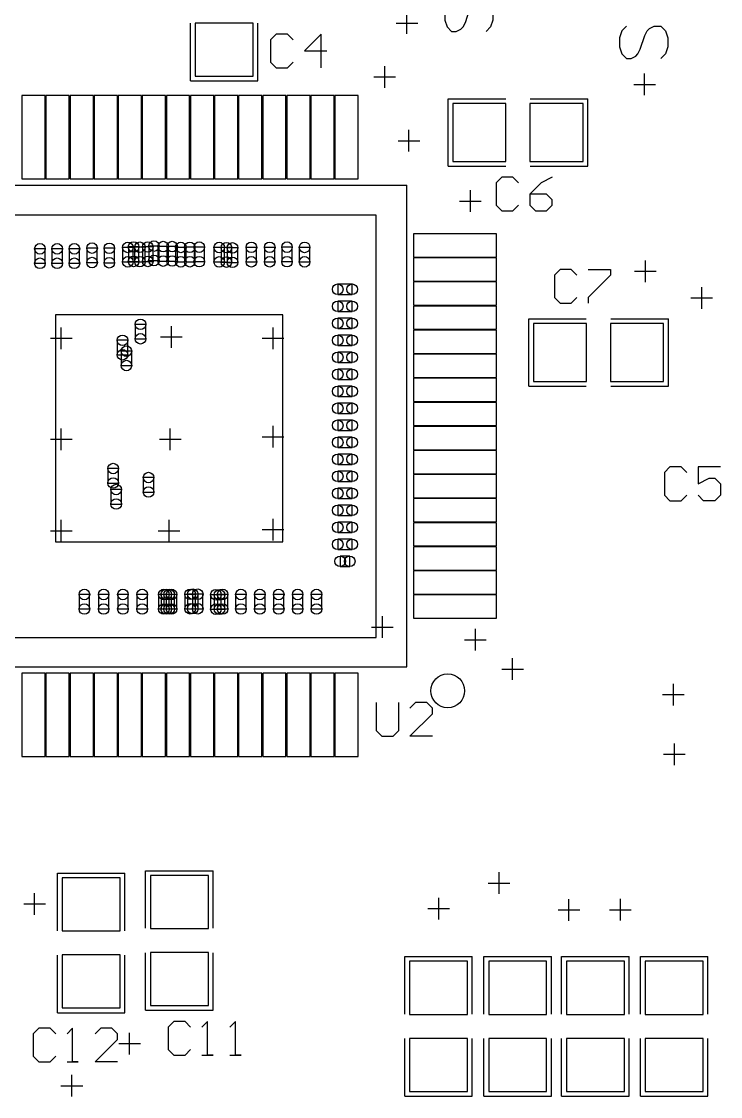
# Model space of a CAD drawing. Extents: x -69.4 to 29.6, y -21.9 to 37.7.
# Drawn here: x -31.78 to -17.26, y 2.7 to 25.03 of the extents above; entities that cross this region are included whole.
import ezdxf

# ---------------------------------------------------------------- set-up
doc = ezdxf.new("R2010")
doc.units = 0
doc.layers.get('0').update_dxf_attribs({"linetype": 'CONTINUOUS'})
for name, color, linetype in [('gg1', 1, 'CONTINUOUS'), ('gto', 5, 'CONTINUOUS'), ('gts', 1, 'CONTINUOUS')]:
    doc.layers.add(name, color=color, linetype=linetype)

# ---------------------------------------------------------------- blocks, each defined once
blk = doc.blocks.new('D47')
blk.add_lwpolyline([(-4.383991, -4.386491), (4.383991, -4.386491), (4.383991, 4.386491), (-4.383991, 4.386491)], close=True)
blk = doc.blocks.new('D51')
blk.add_lwpolyline([(-0.551499, -0.601499), (0.551499, -0.601499), (0.551499, 0.601499), (-0.551499, 0.601499)], close=True)
blk = doc.blocks.new('D55')
blk.add_lwpolyline([(-0.601499, -0.551499), (0.601499, -0.551499), (0.601499, 0.551499), (-0.601499, 0.551499)], close=True)
blk = doc.blocks.new('D62')
blk.add_lwpolyline([(0.10922, 0.14986), (-0.10922, 0.14986), (-0.10922, -0.14986), (0.10922, -0.14986)], close=True)
for centre in [(0, 0.14986), (0, -0.14986)]:
    blk.add_circle(centre, 0.11)
blk = doc.blocks.new('D63')
blk.add_lwpolyline([(0.14986, 0.10922), (-0.14986, 0.10922), (-0.14986, -0.10922), (0.14986, -0.10922)], close=True)
for centre in [(-0.14986, 0), (0.14986, 0)]:
    blk.add_circle(centre, 0.11)
blk = doc.blocks.new('D64')
blk.add_lwpolyline([(0.09906, 0.10922), (-0.09906, 0.10922), (-0.09906, -0.10922), (0.09906, -0.10922)], close=True)
for centre in [(-0.09906, 0), (0.09906, 0)]:
    blk.add_circle(centre, 0.11)
blk = doc.blocks.new('D65')
blk.add_lwpolyline([(-2.359995, -2.359995), (2.359995, -2.359995), (2.359995, 2.359995), (-2.359995, 2.359995)], close=True)
blk = doc.blocks.new('D66')
blk.add_lwpolyline([(-0.863498, -0.2415), (0.863498, -0.2415), (0.863498, 0.2415), (-0.863498, 0.2415)], close=True)
blk = doc.blocks.new('D67')
blk.add_lwpolyline([(-0.2415, -0.863498), (0.2415, -0.863498), (0.2415, 0.863498), (-0.2415, 0.863498)], close=True)
blk = doc.blocks.new('D69')
blk.add_circle((0, 0), 0.351)

msp = doc.modelspace()

# ---------------------------------------------------------------- linework, layer by layer
at = {"layer": 'gg1', "color": 1}
for points in [[(-23.771048, 24.76905), (-23.771048, 25.21905)], [(-23.996048, 24.99405), (-23.546047, 24.99405)], [(-24.234048, 23.653047), (-24.234048, 24.103048)], [(-18.838038, 23.495047), (-18.838038, 23.945048)], [(-24.459049, 23.878048), (-24.009048, 23.878048)], [(-19.063038, 23.720047), (-18.613037, 23.720047)], [(-23.730047, 22.325045), (-23.730047, 22.775046)], [(-23.955048, 22.550045), (-23.505047, 22.550045)], [(-22.453045, 21.073042), (-22.453045, 21.523043)], [(-22.678045, 21.298043), (-22.228044, 21.298043)], [(-18.821038, 19.614039), (-18.821038, 20.06404)], [(-19.046038, 19.83904), (-18.596037, 19.83904)], [(-17.650035, 19.060038), (-17.650035, 19.510039)], [(-17.875036, 19.285039), (-17.425035, 19.285039)], [(-30.950062, 18.225036), (-30.950062, 18.675037)], [(-28.661057, 18.250037), (-28.661057, 18.700037)], [(-26.550053, 18.225036), (-26.550053, 18.675037)], [(-31.175062, 18.450037), (-30.725061, 18.450037)], [(-28.886058, 18.475037), (-28.436057, 18.475037)], [(-26.775054, 18.450037), (-26.325053, 18.450037)], [(-30.950062, 16.125032), (-30.950062, 16.575033)], [(-28.687057, 16.125032), (-28.687057, 16.575033)], [(-26.550053, 16.178032), (-26.550053, 16.628033)], [(-31.175062, 16.350033), (-30.725061, 16.350033)], [(-28.912058, 16.350033), (-28.462057, 16.350033)], [(-26.775054, 16.403033), (-26.325053, 16.403033)], [(-30.950062, 14.225028), (-30.950062, 14.675029)], [(-28.711057, 14.225028), (-28.711057, 14.675029)], [(-26.550053, 14.250029), (-26.550053, 14.700029)], [(-31.175062, 14.450029), (-30.725061, 14.450029)], [(-28.936058, 14.450029), (-28.486057, 14.450029)], [(-26.775054, 14.475029), (-26.325053, 14.475029)], [(-24.280049, 12.225024), (-24.280049, 12.675025)], [(-24.505049, 12.450025), (-24.055048, 12.450025)], [(-22.351045, 11.962024), (-22.351045, 12.412025)], [(-22.576045, 12.187024), (-22.126044, 12.187024)], [(-21.578043, 11.351023), (-21.578043, 11.801024)], [(-21.803044, 11.576023), (-21.353043, 11.576023)], [(-18.237036, 10.822022), (-18.237036, 11.272023)], [(-18.462037, 11.047022), (-18.012036, 11.047022)], [(-18.217036, 9.582019), (-18.217036, 10.03202)], [(-18.442037, 9.80702), (-17.992036, 9.80702)], [(-21.860044, 6.906014), (-21.860044, 7.356015)], [(-31.505063, 6.475013), (-31.505063, 6.925014)], [(-22.085044, 7.131014), (-21.635043, 7.131014)], [(-31.730063, 6.700013), (-31.280063, 6.700013)], [(-23.111046, 6.377013), (-23.111046, 6.827014)], [(-20.410041, 6.352013), (-20.410041, 6.802014)], [(-19.340039, 6.355013), (-19.340039, 6.805014)], [(-23.336047, 6.602013), (-22.886046, 6.602013)], [(-20.635041, 6.577013), (-20.18504, 6.577013)], [(-19.565039, 6.580013), (-19.115038, 6.580013)], [(-29.530059, 3.575007), (-29.530059, 4.025008)], [(-29.75506, 3.800008), (-29.305059, 3.800008)], [(-30.730061, 2.700005), (-30.730061, 3.150006)], [(-30.955062, 2.925006), (-30.505061, 2.925006)]]:
    msp.add_lwpolyline(points, dxfattribs=at)
at = {"layer": 'gto', "color": 5}
for points in [[(-22.844046, 25.485051), (-22.939046, 25.390051), (-22.987046, 25.24705), (-22.987046, 25.05605), (-22.939046, 24.91405), (-22.844046, 24.81805), (-22.749045, 24.81805), (-22.654045, 24.86605), (-22.606045, 24.91405), (-22.558045, 25.00905), (-22.463045, 25.294051), (-22.416045, 25.390051), (-22.368045, 25.437051), (-22.273045, 25.485051), (-22.130044, 25.485051), (-22.035044, 25.390051), (-21.987044, 25.24705), (-21.987044, 25.05605), (-22.035044, 24.91405), (-22.130044, 24.81805)], [(-28.267057, 23.794048), (-28.267057, 24.99005)], [(-26.867054, 23.794048), (-26.867054, 24.99005)], [(-19.212038, 24.92905), (-19.307039, 24.83405), (-19.355039, 24.691049), (-19.355039, 24.500049), (-19.307039, 24.358049), (-19.212038, 24.262049), (-19.117038, 24.262049), (-19.022038, 24.310049), (-18.974038, 24.358049), (-18.926038, 24.453049), (-18.831038, 24.738049), (-18.784038, 24.83405), (-18.736037, 24.88105), (-18.641037, 24.92905), (-18.498037, 24.92905), (-18.403037, 24.83405), (-18.355037, 24.691049), (-18.355037, 24.500049), (-18.403037, 24.358049), (-18.498037, 24.262049)], [(-26.136052, 24.649049), (-26.252053, 24.76605), (-26.485053, 24.76605), (-26.602053, 24.649049), (-26.602053, 24.183048), (-26.485053, 24.066048), (-26.252053, 24.066048), (-26.136052, 24.183048)], [(-25.552051, 24.066048), (-25.552051, 24.76605), (-25.902052, 24.416049), (-25.436051, 24.416049)], [(-28.267057, 23.794048), (-26.867054, 23.794048)], [(-22.917046, 22.021044), (-22.917046, 23.421047)], [(-22.917046, 23.421047), (-21.721043, 23.421047)], [(-21.213042, 23.421047), (-20.01704, 23.421047)], [(-20.01704, 22.021044), (-20.01704, 23.421047)], [(-22.917046, 22.021044), (-21.721043, 22.021044)], [(-21.213042, 22.021044), (-20.01704, 22.021044)], [(-21.455043, 21.676043), (-21.571043, 21.793044), (-21.804044, 21.793044), (-21.921044, 21.676043), (-21.921044, 21.210042), (-21.804044, 21.093042), (-21.571043, 21.093042), (-21.455043, 21.210042)], [(-20.755042, 21.793044), (-20.988042, 21.676043), (-21.221042, 21.443043), (-21.221042, 21.210042), (-21.105042, 21.093042), (-20.871042, 21.093042), (-20.755042, 21.210042), (-20.755042, 21.326043), (-20.871042, 21.443043), (-21.221042, 21.443043)], [(-33.775068, 11.626023), (-23.775048, 11.626023), (-23.775048, 21.626043)], [(-32.975066, 21.626043), (-23.775048, 21.626043)], [(-20.24404, 19.76004), (-20.360041, 19.87704), (-20.593041, 19.87704), (-20.710041, 19.76004), (-20.710041, 19.294039), (-20.593041, 19.177038), (-20.360041, 19.177038), (-20.24404, 19.294039)], [(-20.01004, 19.87704), (-19.544039, 19.87704), (-19.544039, 19.76004), (-20.01004, 19.294039), (-20.01004, 19.177038)], [(-21.244042, 17.454035), (-21.244042, 18.854038)], [(-21.244042, 18.854038), (-20.04804, 18.854038)], [(-19.540039, 18.854038), (-18.344037, 18.854038)], [(-18.344037, 17.454035), (-18.344037, 18.854038)], [(-21.244042, 17.454035), (-20.04804, 17.454035)], [(-19.540039, 17.454035), (-18.344037, 17.454035)], [(-17.961036, 15.658031), (-18.077036, 15.775032), (-18.310037, 15.775032), (-18.427037, 15.658031), (-18.427037, 15.19203), (-18.310037, 15.07503), (-18.077036, 15.07503), (-17.961036, 15.19203)], [(-17.261035, 15.775032), (-17.727035, 15.775032), (-17.727035, 15.425031), (-17.494035, 15.542031), (-17.377035, 15.542031), (-17.261035, 15.425031), (-17.261035, 15.19203), (-17.377035, 15.07503), (-17.611035, 15.07503), (-17.727035, 15.19203)], [(-24.409049, 10.883022), (-24.409049, 10.300021), (-24.292049, 10.18302), (-24.059048, 10.18302), (-23.942048, 10.300021), (-23.942048, 10.883022)], [(-23.242046, 10.18302), (-23.709047, 10.18302), (-23.242046, 10.650021), (-23.242046, 10.766022), (-23.359047, 10.883022), (-23.592047, 10.883022), (-23.709047, 10.766022)], [(-29.197058, 7.390015), (-27.797056, 7.390015)], [(-29.197058, 6.194012), (-29.197058, 7.390015)], [(-27.797056, 6.194012), (-27.797056, 7.390015)], [(-31.027062, 7.340015), (-29.627059, 7.340015)], [(-31.027062, 6.144012), (-31.027062, 7.340015)], [(-29.627059, 6.144012), (-29.627059, 7.340015)], [(-31.027062, 4.440009), (-31.027062, 5.636011)], [(-29.627059, 4.440009), (-29.627059, 5.636011)], [(-29.197058, 4.490009), (-29.197058, 5.686011)], [(-27.797056, 4.490009), (-27.797056, 5.686011)], [(-23.818048, 4.410009), (-23.818048, 5.606011)], [(-23.818048, 5.606011), (-22.418045, 5.606011)], [(-22.418045, 4.410009), (-22.418045, 5.606011)], [(-22.173044, 4.410009), (-22.173044, 5.606011)], [(-22.173044, 5.606011), (-20.773042, 5.606011)], [(-20.773042, 4.410009), (-20.773042, 5.606011)], [(-20.559041, 4.410009), (-20.559041, 5.606011)], [(-20.559041, 5.606011), (-19.159038, 5.606011)], [(-19.159038, 4.410009), (-19.159038, 5.606011)], [(-18.922038, 4.410009), (-18.922038, 5.606011)], [(-18.922038, 5.606011), (-17.522035, 5.606011)], [(-17.522035, 4.410009), (-17.522035, 5.606011)], [(-29.197058, 4.490009), (-27.797056, 4.490009)], [(-31.027062, 4.440009), (-29.627059, 4.440009)], [(-28.263057, 4.143008), (-28.380057, 4.260009), (-28.613057, 4.260009), (-28.730057, 4.143008), (-28.730057, 3.677007), (-28.613057, 3.560007), (-28.380057, 3.560007), (-28.263057, 3.677007)], [(-28.030056, 3.560007), (-27.797056, 3.560007), (-27.913056, 3.560007), (-27.913056, 4.260009), (-28.030056, 4.143008)], [(-27.447055, 3.560007), (-27.213054, 3.560007), (-27.330055, 3.560007), (-27.330055, 4.260009), (-27.447055, 4.143008)], [(-31.063062, 4.003008), (-31.180062, 4.120008), (-31.413063, 4.120008), (-31.530063, 4.003008), (-31.530063, 3.537007), (-31.413063, 3.420007), (-31.180062, 3.420007), (-31.063062, 3.537007)], [(-30.830062, 3.420007), (-30.597061, 3.420007), (-30.713061, 3.420007), (-30.713061, 4.120008), (-30.830062, 4.003008)], [(-29.78006, 3.420007), (-30.24706, 3.420007), (-29.78006, 3.887008), (-29.78006, 4.003008), (-29.89706, 4.120008), (-30.13006, 4.120008), (-30.24706, 4.003008)], [(-23.818048, 2.706005), (-23.818048, 3.902008)], [(-22.418045, 2.706005), (-22.418045, 3.902008)], [(-22.173044, 2.706005), (-22.173044, 3.902008)], [(-20.773042, 2.706005), (-20.773042, 3.902008)], [(-20.559041, 2.706005), (-20.559041, 3.902008)], [(-19.159038, 2.706005), (-19.159038, 3.902008)], [(-18.922038, 2.706005), (-18.922038, 3.902008)], [(-17.522035, 2.706005), (-17.522035, 3.902008)], [(-23.818048, 2.706005), (-22.418045, 2.706005)], [(-22.173044, 2.706005), (-20.773042, 2.706005)], [(-20.559041, 2.706005), (-19.159038, 2.706005)], [(-18.922038, 2.706005), (-17.522035, 2.706005)]]:
    msp.add_lwpolyline(points, dxfattribs=at)

# ---------------------------------------------------------------- block references
at = {"layer": 'gts'}
for name, p in [('D55', (-27.567055, 24.444049)), ('D67', (-31.525063, 22.626045)), ('D67', (-31.025062, 22.626045)), ('D67', (-30.525061, 22.626045)), ('D67', (-30.02506, 22.626045)), ('D67', (-29.525059, 22.626045)), ('D67', (-29.025058, 22.626045)), ('D67', (-28.525057, 22.626045)), ('D67', (-28.025056, 22.626045)), ('D67', (-27.525055, 22.626045)), ('D67', (-27.025054, 22.626045)), ('D67', (-26.525053, 22.626045)), ('D67', (-26.025052, 22.626045)), ('D67', (-25.525051, 22.626045)), ('D67', (-25.02505, 22.626045)), ('D51', (-22.267045, 22.721045)), ('D51', (-20.667041, 22.721045)), ('D47', (-28.798058, 16.621033)), ('D66', (-22.775046, 20.376041)), ('D62', (-31.392063, 20.15604)), ('D62', (-31.034062, 20.15604)), ('D62', (-30.677061, 20.15604)), ('D62', (-30.310061, 20.17104)), ('D62', (-29.95206, 20.16704)), ('D62', (-29.568059, 20.18504)), ('D62', (-29.447059, 20.19504)), ('D62', (-29.317059, 20.18904)), ('D62', (-29.153058, 20.19504)), ('D62', (-29.025058, 20.21304)), ('D62', (-28.832058, 20.20204)), ('D62', (-28.648057, 20.20304)), ('D62', (-28.467057, 20.18504)), ('D62', (-28.281057, 20.18804)), ('D62', (-28.084056, 20.19004)), ('D62', (-27.669055, 20.18404)), ('D62', (-27.520055, 20.18104)), ('D62', (-27.393055, 20.17504)), ('D62', (-27.002054, 20.18704)), ('D62', (-26.621053, 20.18704)), ('D62', (-26.262053, 20.19004)), ('D62', (-25.897052, 20.18604)), ('D66', (-22.775046, 19.87604)), ('D63', (-25.05905, 19.466039)), ('D66', (-22.775046, 19.376039)), ('D63', (-25.05905, 19.112038)), ('D66', (-22.775046, 18.876038)), ('D65', (-28.711057, 16.578033)), ('D62', (-29.305059, 18.588037)), ('D63', (-25.05905, 18.759038)), ('D51', (-20.594041, 18.154036)), ('D51', (-18.994038, 18.154036)), ('D66', (-22.775046, 18.376037)), ('D62', (-29.677059, 18.256037)), ('D63', (-25.05905, 18.406037)), ('D62', (-29.596059, 18.031036)), ('D63', (-25.05905, 18.053036)), ('D66', (-22.775046, 17.876036)), ('D63', (-25.05905, 17.700035)), ('D63', (-25.05905, 17.347035)), ('D66', (-22.775046, 17.376035)), ('D63', (-25.05905, 16.994034)), ('D66', (-22.775046, 16.876034)), ('D63', (-25.05905, 16.641033)), ('D66', (-22.775046, 16.376033)), ('D63', (-25.05905, 16.287033)), ('D66', (-22.775046, 15.876032)), ('D63', (-25.05905, 15.934032)), ('D62', (-29.87106, 15.592031)), ('D62', (-29.137058, 15.405031)), ('D63', (-25.05905, 15.581031)), ('D62', (-29.80906, 15.15603)), ('D66', (-22.775046, 15.376031)), ('D63', (-25.05905, 15.22803)), ('D63', (-25.05905, 14.87503)), ('D66', (-22.775046, 14.87603)), ('D63', (-25.05905, 14.522029)), ('D66', (-22.775046, 14.376029)), ('D63', (-25.05905, 14.169028)), ('D66', (-22.775046, 13.876028)), ('D64', (-25.05905, 13.816028)), ('D66', (-22.775046, 13.376027)), ('D62', (-30.469061, 12.976026)), ('D62', (-30.06906, 12.976026)), ('D62', (-29.669059, 12.976026)), ('D62', (-29.269059, 12.976026)), ('D62', (-28.819058, 12.976026)), ('D62', (-28.769058, 12.976026)), ('D62', (-28.709057, 12.976026)), ('D62', (-28.659057, 12.976026)), ('D62', (-28.273057, 12.980026)), ('D62', (-28.219056, 12.982026)), ('D62', (-28.116056, 12.981026)), ('D62', (-27.738055, 12.972026)), ('D62', (-27.664055, 12.971026)), ('D62', (-27.599055, 12.976026)), ('D62', (-27.219054, 12.976026)), ('D62', (-26.826054, 12.976026)), ('D62', (-26.434053, 12.976026)), ('D62', (-26.041052, 12.976026)), ('D62', (-25.649051, 12.976026)), ('D66', (-22.775046, 12.876026)), ('D67', (-31.525063, 10.626021)), ('D67', (-31.025062, 10.626021)), ('D67', (-30.525061, 10.626021)), ('D67', (-30.02506, 10.626021)), ('D67', (-29.525059, 10.626021)), ('D67', (-29.025058, 10.626021)), ('D67', (-28.525057, 10.626021)), ('D67', (-28.025056, 10.626021)), ('D67', (-27.525055, 10.626021)), ('D67', (-27.025054, 10.626021)), ('D67', (-26.525053, 10.626021)), ('D67', (-26.025052, 10.626021)), ('D67', (-25.525051, 10.626021)), ('D67', (-25.02505, 10.626021)), ('D69', (-22.925046, 11.126022)), ('D55', (-30.327061, 6.690013)), ('D55', (-28.497057, 6.740013)), ('D55', (-30.327061, 5.09001)), ('D55', (-28.497057, 5.14001)), ('D55', (-23.118046, 4.95601)), ('D55', (-21.473043, 4.95601)), ('D55', (-19.85904, 4.95601)), ('D55', (-18.222036, 4.95601)), ('D55', (-23.118046, 3.356007)), ('D55', (-21.473043, 3.356007)), ('D55', (-19.85904, 3.356007)), ('D55', (-18.222036, 3.356007))]:
    msp.add_blockref(name, p, dxfattribs=at)

doc.saveas('drawing.dxf')
